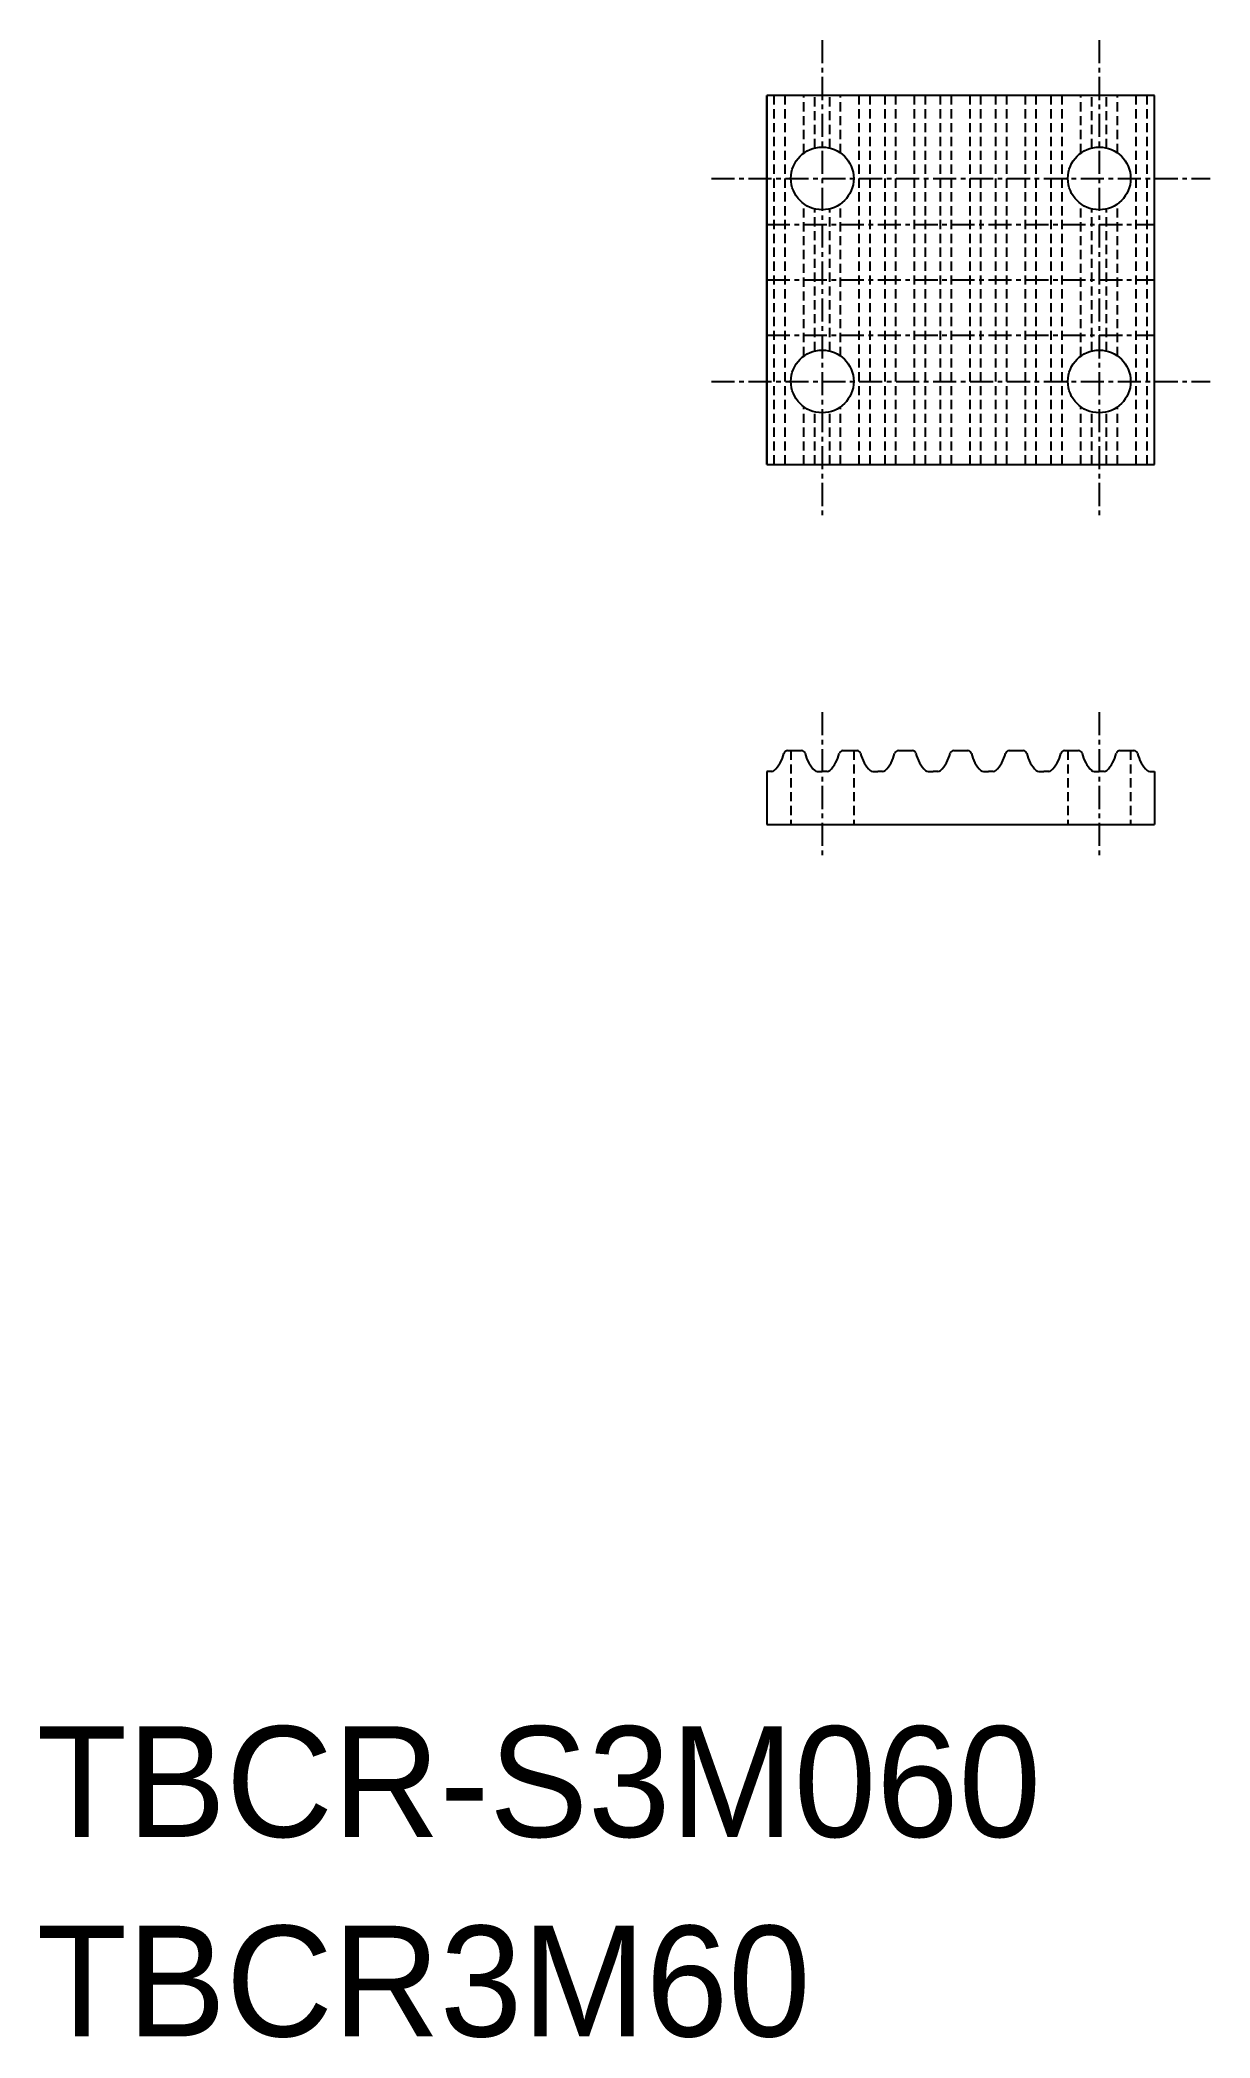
# Model space of a CAD drawing. Extents: x -286 to -222, y -61 to 47.
import ezdxf

# ---------------------------------------------------------------- set-up
doc = ezdxf.new("R2010")
doc.units = 0
doc.linetypes.add('CENTER', pattern=[2, 1.25, -0.25, 0.25, -0.25])
doc.linetypes.add('DASHED', pattern=[0.75, 0.5, -0.25])
doc.layers.get('0').update_dxf_attribs({"linetype": 'CONTINUOUS'})
doc.layers.add('CENTER', color=1, linetype='CENTER')

msp = doc.modelspace()

# ---------------------------------------------------------------- linework, layer by layer
at = {"color": 7, "linetype": 'CONTINUOUS'}
for p, q in [((-225.44, 44.37), (-246.44, 44.37)), ((-246.44, 44.37), (-246.44, 24.37)), ((-246.44, 24.37), (-246.44, 44.37)), ((-225.44, 24.37), (-225.44, 44.37)), ((-246.44, 24.37), (-225.44, 24.37)), ((-245.32, 8.87), (-244.56, 8.87)), ((-242.32, 8.87), (-241.56, 8.87)), ((-239.32, 8.87), (-238.56, 8.87)), ((-236.32, 8.87), (-235.56, 8.87)), ((-233.32, 8.87), (-232.56, 8.87)), ((-230.32, 8.87), (-229.56, 8.87)), ((-227.32, 8.87), (-226.56, 8.87)), ((-246.18, 7.73), (-246.44, 7.73)), ((-246.44, 7.73), (-246.44, 4.87)), ((-243.71, 7.73), (-243.44, 7.73)), ((-243.18, 7.73), (-243.44, 7.73)), ((-240.71, 7.73), (-240.44, 7.73)), ((-240.18, 7.73), (-240.44, 7.73)), ((-237.71, 7.73), (-237.44, 7.73)), ((-237.18, 7.73), (-237.44, 7.73)), ((-234.71, 7.73), (-234.44, 7.73)), ((-234.18, 7.73), (-234.44, 7.73)), ((-231.71, 7.73), (-231.44, 7.73)), ((-231.18, 7.73), (-231.44, 7.73)), ((-228.71, 7.73), (-228.44, 7.73)), ((-228.18, 7.73), (-228.44, 7.73)), ((-225.71, 7.73), (-225.44, 7.73)), ((-225.44, 7.73), (-225.44, 4.87)), ((-246.44, 4.87), (-225.44, 4.87))]:
    msp.add_line(p, q, dxfattribs=at)
at = {"color": 3, "linetype": 'DASHED'}
for p, q in [((-246.04, 24.37), (-246.04, 44.37)), ((-245.45, 24.37), (-245.45, 44.37)), ((-244.44, 41.25), (-244.44, 44.37)), ((-243.85, 41.52), (-243.85, 44.37)), ((-243.04, 41.52), (-243.04, 44.37)), ((-242.45, 41.25), (-242.45, 44.37)), ((-241.44, 24.37), (-241.44, 44.37)), ((-240.85, 24.37), (-240.85, 44.37)), ((-240.04, 24.37), (-240.04, 44.37)), ((-239.45, 24.37), (-239.45, 44.37)), ((-238.44, 24.37), (-238.44, 44.37)), ((-237.85, 24.37), (-237.85, 44.37)), ((-237.04, 24.37), (-237.04, 44.37)), ((-236.45, 24.37), (-236.45, 44.37)), ((-235.44, 24.37), (-235.44, 44.37)), ((-234.85, 24.37), (-234.85, 44.37)), ((-234.04, 24.37), (-234.04, 44.37)), ((-233.45, 24.37), (-233.45, 44.37)), ((-232.44, 24.37), (-232.44, 44.37)), ((-231.85, 24.37), (-231.85, 44.37)), ((-231.04, 24.37), (-231.04, 44.37)), ((-230.45, 24.37), (-230.45, 44.37)), ((-229.44, 41.25), (-229.44, 44.37)), ((-228.85, 41.52), (-228.85, 44.37)), ((-228.04, 41.52), (-228.04, 44.37)), ((-227.45, 41.25), (-227.45, 44.37)), ((-226.44, 24.37), (-226.44, 44.37)), ((-225.85, 24.37), (-225.85, 44.37)), ((-244.44, 30.25), (-244.44, 38.49)), ((-243.85, 30.52), (-243.85, 38.22)), ((-243.04, 30.52), (-243.04, 38.22)), ((-242.45, 30.25), (-242.45, 38.49)), ((-229.44, 30.25), (-229.44, 38.49)), ((-228.85, 30.52), (-228.85, 38.22)), ((-228.04, 30.52), (-228.04, 38.22)), ((-227.45, 30.25), (-227.45, 38.49)), ((-244.44, 24.37), (-244.44, 27.49)), ((-243.85, 24.37), (-243.85, 27.22)), ((-243.04, 24.37), (-243.04, 27.22)), ((-242.45, 24.37), (-242.45, 27.49)), ((-229.44, 24.37), (-229.44, 27.49)), ((-228.85, 24.37), (-228.85, 27.22)), ((-228.04, 24.37), (-228.04, 27.22)), ((-227.45, 24.37), (-227.45, 27.49)), ((-245.14, 8.87), (-245.14, 4.87)), ((-241.74, 8.87), (-241.74, 4.87)), ((-230.14, 8.87), (-230.14, 4.87)), ((-226.74, 8.87), (-226.74, 4.87))]:
    msp.add_line(p, q, dxfattribs=at)
at = {"color": 7, "linetype": 'CONTINUOUS'}
for centre in [(-243.44, 39.87), (-228.44, 39.87), (-243.44, 28.87), (-228.44, 28.87)]:
    msp.add_circle(centre, 1.7, dxfattribs=at)
for centre, radius, start, end in [((-247.42, 9.16), 1.95, 315.0995, 346.6814), ((-245.32, 8.67), 0.2, 90, 166.6814), ((-244.56, 8.67), 0.2, 13.3186, 90), ((-242.47, 9.16), 1.95, 193.3186, 224.9005), ((-244.42, 9.16), 1.95, 315.0995, 346.6814), ((-242.32, 8.67), 0.2, 90, 166.6814), ((-241.56, 8.67), 0.2, 13.3186, 90), ((-239.47, 9.16), 1.95, 193.3186, 224.9005), ((-241.42, 9.16), 1.95, 315.0995, 346.6814), ((-239.32, 8.67), 0.2, 90, 166.6814), ((-238.56, 8.67), 0.2, 13.3186, 90), ((-236.47, 9.16), 1.95, 193.3186, 224.9005), ((-238.42, 9.16), 1.95, 315.0995, 346.6814), ((-236.32, 8.67), 0.2, 90, 166.6814), ((-235.56, 8.67), 0.2, 13.3186, 90), ((-233.47, 9.16), 1.95, 193.3186, 224.9005), ((-235.42, 9.16), 1.95, 315.0995, 346.6814), ((-233.32, 8.67), 0.2, 90, 166.6814), ((-232.56, 8.67), 0.2, 13.3186, 90), ((-230.47, 9.16), 1.95, 193.3186, 224.9005), ((-232.42, 9.16), 1.95, 315.0995, 346.6814), ((-230.32, 8.67), 0.2, 90, 166.6814), ((-229.56, 8.67), 0.2, 13.3186, 90), ((-227.47, 9.16), 1.95, 193.3186, 224.9005), ((-229.42, 9.16), 1.95, 315.0995, 346.6814), ((-227.32, 8.67), 0.2, 90, 166.6814), ((-226.56, 8.67), 0.2, 13.3186, 90), ((-224.47, 9.16), 1.95, 193.3186, 224.9005), ((-246.18, 7.93), 0.2, 270, 315.0995), ((-243.71, 7.93), 0.2, 224.9005, 270), ((-243.18, 7.93), 0.2, 270, 315.0995), ((-240.71, 7.93), 0.2, 224.9005, 270), ((-240.18, 7.93), 0.2, 270, 315.0995), ((-237.71, 7.93), 0.2, 224.9005, 270), ((-237.18, 7.93), 0.2, 270, 315.0995), ((-234.71, 7.93), 0.2, 224.9005, 270), ((-234.18, 7.93), 0.2, 270, 315.0995), ((-231.71, 7.93), 0.2, 224.9005, 270), ((-231.18, 7.93), 0.2, 270, 315.0995), ((-228.71, 7.93), 0.2, 224.9005, 270), ((-228.18, 7.93), 0.2, 270, 315.0995), ((-225.71, 7.93), 0.2, 224.9005, 270)]:
    msp.add_arc(centre, radius, start, end, dxfattribs=at)
at = {"layer": 'CENTER', "color": 1, "linetype": 'CENTER'}
for p, q in [((-243.44, 47.37), (-243.44, 21.37)), ((-228.44, 47.37), (-228.44, 21.37)), ((-249.44, 39.87), (-222.44, 39.87)), ((-246.44, 37.37), (-225.44, 37.37)), ((-246.44, 34.37), (-225.44, 34.37)), ((-246.44, 31.37), (-225.44, 31.37)), ((-249.44, 28.87), (-222.44, 28.87)), ((-243.44, 10.95), (-243.44, 3.09)), ((-228.44, 10.95), (-228.44, 3.09))]:
    msp.add_line(p, q, dxfattribs=at)

# ---------------------------------------------------------------- texts
at = {"color": 7, "linetype": 'CONTINUOUS'}
for s, p in [('TBCR-S3M060', (-285.99, -50)), ('TBCR3M60', (-285.99, -60.81))]:
    msp.add_text(s, height=6, dxfattribs=at).set_placement(p)

doc.saveas('drawing.dxf')
